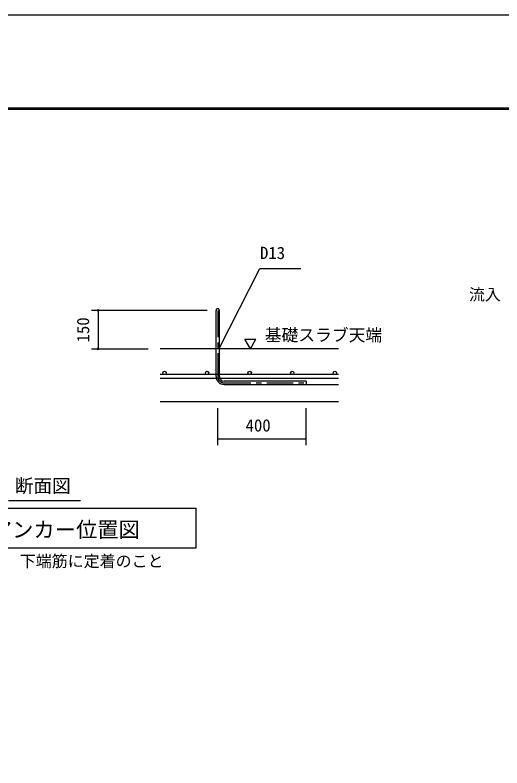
# Model space of a CAD drawing. Units: millimetres, scale not verified. Extents: x -14850 to 14850, y -10500 to 10500.
# Drawn here: x 1954 to 6527, y 3424 to 10500 of the extents above; entities that cross this region are included whole.
import ezdxf
from ezdxf.enums import TextEntityAlignment as Align

# ---------------------------------------------------------------- set-up
doc = ezdxf.new("R2010")
doc.units = ezdxf.units.MM
doc.header["$LTSCALE"] = 50
doc.linetypes.add('CHAIN1', pattern=[8, 5, -1, 1, -1])
for name, color, linetype, lineweight in [('0-3_文字', 5, 'Continuous', 25), ('0-4_1-F_HOJYO', 4, 'Continuous', 25), ('0-7_図面枠', 7, 'Continuous', 25), ('0-8_Axis_waku', 7, 'Continuous', 25)]:
    doc.layers.add(name, color=color, linetype=linetype, lineweight=lineweight)
doc.styles.add('ＭＳ ゴシック', font='')
doc.styles.get('ＭＳ ゴシック').set_extended_font_data('MS Gothic')

msp = doc.modelspace()

# ---------------------------------------------------------------- linework, layer by layer
at = {"layer": '0-3_文字', "color": 2}
for p, q in [((3757.69, 7724.18), (2673.26, 7724.18)), ((2733.26, 7724.18), (2733.26, 7364.15)), ((2673.26, 7364.15), (3203.56, 7364.15)), ((4990.66, 7364.15), (3316.33, 7364.15)), ((4990.66, 6864.15), (3316.33, 6864.15)), ((3857.34, 6458.35), (3857.34, 6806.22)), ((4688.71, 6458.35), (4688.71, 6806.22)), ((3857.34, 6518.35), (4688.71, 6518.35))]:
    msp.add_line(p, q, dxfattribs=at)
at = {"layer": '0-3_文字'}
for p, q in [((2733.26, 7722.18), (2727.61, 7722.18)), ((2733.26, 7728.18), (2728.8, 7728.18)), ((2737.72, 7728.18), (2733.26, 7728.18)), ((2738.91, 7722.18), (2733.26, 7722.18)), ((2733.26, 7362.15), (2727.61, 7362.15)), ((2733.26, 7368.15), (2728.8, 7368.15)), ((2737.72, 7368.15), (2733.26, 7368.15)), ((2738.91, 7362.15), (2733.26, 7362.15))]:
    msp.add_line(p, q, dxfattribs=at)
at = {"layer": '0-3_文字', "color": 3}
for p, q in [((3841.34, 7104.15), (3841.34, 7724.02)), ((3873.33, 7104.15), (3873.33, 7724.02)), ((4163.75, 7364.15), (4215.13, 7453.14)), ((4990.66, 7120.88), (3316.33, 7120.88)), ((3316.33, 7088.88), (4990.66, 7088.88)), ((4688.71, 7060.15), (3917.33, 7060.15)), ((3917.33, 7028.15), (4990.66, 7028.15)), ((4688.71, 7060.15), (4688.71, 7028.15)), ((1892.17, 5936.55), (2568.18, 5936.55)), ((454.62, 5866.76), (3654.62, 5866.76)), ((3654.62, 5491.76), (3654.62, 5866.76)), ((454.62, 5491.76), (3654.62, 5491.76))]:
    msp.add_line(p, q, dxfattribs=at)
at = {"layer": '0-3_文字', "color": 3, "linetype": 'CHAIN1'}
for p, q in [((3857.33, 7724.02), (3857.33, 7104.15)), ((3917.33, 7044.15), (4688.71, 7044.15))]:
    msp.add_line(p, q, dxfattribs=at)
at = {"layer": '0-3_文字', "color": 3}
for points in [[(3867.45, 7359.64), (4253.18, 8117.35), (4638.91, 8117.35)], [(4163.75, 7364.15), (4112.38, 7453.14), (4215.13, 7453.14)]]:
    msp.add_lwpolyline(points, dxfattribs=at)
at = {"layer": '0-3_文字'}
for points in [[(2733.26, 7730.18), (2732.51, 7730.13), (2731.77, 7729.99), (2731.05, 7729.76), (2730.37, 7729.44), (2729.73, 7729.03), (2729.15, 7728.55), (2728.63, 7728), (2728.19, 7727.39), (2727.83, 7726.73), (2727.55, 7726.03), (2727.36, 7725.3), (2727.27, 7724.56), (2727.26, 7724.18), (2733.26, 7724.18)], [(2727.26, 7724.18), (2727.31, 7723.43), (2727.45, 7722.69), (2727.68, 7721.97), (2728, 7721.29), (2728.4, 7720.65), (2728.88, 7720.07), (2729.43, 7719.56), (2730.04, 7719.11), (2730.7, 7718.75), (2731.4, 7718.47), (2732.13, 7718.29), (2732.88, 7718.19), (2733.26, 7718.18), (2733.26, 7724.18)], [(2739.26, 7724.18), (2739.21, 7724.93), (2739.07, 7725.67), (2738.84, 7726.39), (2738.52, 7727.07), (2738.11, 7727.71), (2737.63, 7728.29), (2737.08, 7728.8), (2736.47, 7729.24), (2735.81, 7729.61), (2735.11, 7729.89), (2734.38, 7730.07), (2733.63, 7730.17), (2733.26, 7730.18), (2733.26, 7724.18)], [(2733.26, 7718.18), (2734.01, 7718.23), (2734.75, 7718.37), (2735.47, 7718.6), (2736.15, 7718.92), (2736.78, 7719.32), (2737.37, 7719.8), (2737.88, 7720.35), (2738.32, 7720.96), (2738.69, 7721.62), (2738.96, 7722.32), (2739.15, 7723.05), (2739.25, 7723.8), (2739.26, 7724.18), (2733.26, 7724.18)], [(2733.26, 7370.15), (2732.51, 7370.11), (2731.77, 7369.96), (2731.05, 7369.73), (2730.37, 7369.41), (2729.73, 7369.01), (2729.15, 7368.53), (2728.63, 7367.98), (2728.19, 7367.37), (2727.83, 7366.71), (2727.55, 7366.01), (2727.36, 7365.28), (2727.27, 7364.53), (2727.26, 7364.15), (2733.26, 7364.15)], [(2727.26, 7364.15), (2727.31, 7363.4), (2727.45, 7362.66), (2727.68, 7361.94), (2728, 7361.26), (2728.4, 7360.63), (2728.88, 7360.05), (2729.43, 7359.53), (2730.04, 7359.09), (2730.7, 7358.72), (2731.4, 7358.45), (2732.13, 7358.26), (2732.88, 7358.16), (2733.26, 7358.15), (2733.26, 7364.15)], [(2739.26, 7364.15), (2739.21, 7364.91), (2739.07, 7365.65), (2738.84, 7366.36), (2738.52, 7367.04), (2738.11, 7367.68), (2737.63, 7368.26), (2737.08, 7368.78), (2736.47, 7369.22), (2735.81, 7369.58), (2735.11, 7369.86), (2734.38, 7370.05), (2733.63, 7370.14), (2733.26, 7370.15), (2733.26, 7364.15)], [(2733.26, 7358.15), (2734.01, 7358.2), (2734.75, 7358.34), (2735.47, 7358.57), (2736.15, 7358.9), (2736.78, 7359.3), (2737.37, 7359.78), (2737.88, 7360.33), (2738.32, 7360.94), (2738.69, 7361.6), (2738.96, 7362.3), (2739.15, 7363.03), (2739.25, 7363.78), (2739.26, 7364.15), (2733.26, 7364.15)]]:
    msp.add_lwpolyline(points, close=True, dxfattribs=at)
at = {"layer": '0-3_文字', "color": 3}
for centre in [(3357.33, 7136.88), (3757.33, 7136.88), (4157.33, 7136.88), (4557.33, 7136.88), (4957.33, 7136.88)]:
    msp.add_circle(centre, 16, dxfattribs=at)
for centre, radius, start, end in [((3857.33, 7724.18), 16, 359.4274, 180), ((3917.33, 7104.15), 76, 180, 270), ((3917.33, 7104.15), 44, 180, 270)]:
    msp.add_arc(centre, radius, start, end, dxfattribs=at)
at = {"layer": '0-3_文字', "color": 3, "linetype": 'CHAIN1'}
msp.add_arc((3917.33, 7104.15), 60, 180, 270, dxfattribs=at)
at = {"layer": '0-7_図面枠'}
msp.add_lwpolyline([(-14850, -10500), (14850, -10500), (14850, 10500), (-14850, 10500)], close=True, dxfattribs=at)
at = {"layer": '0-8_Axis_waku'}
for p, q in [((-12964, 9629), (14014, 9629)), ((-12963, 9628), (14013, 9628)), ((-12962, 9627), (14012, 9627)), ((-12961, 9626), (14011, 9626)), ((-12960, 9625), (14010, 9625)), ((-12959, 9624), (14009, 9624)), ((-12958, 9623), (14008, 9623)), ((-12957, 9622), (14007, 9622)), ((-12956, 9621), (14006, 9621)), ((-12955, 9620), (14005, 9620)), ((-12954, 9619), (14004, 9619)), ((-12953, 9618), (14003, 9618)), ((-12952, 9617), (14002, 9617)), ((-12951, 9616), (14001, 9616)), ((-12950, 9615), (14000, 9615))]:
    msp.add_line(p, q, dxfattribs=at)

# ---------------------------------------------------------------- texts
at = {"layer": '0-3_文字', "color": 4, "style": 'ＭＳ ゴシック'}
for s, height, p in [('D13', 115.5, (4254.44, 8171.94)), ('基礎スラブ天端', 115.5, (4299.07, 7400.53)), ('400', 115.5, (4118.88, 6551.42)), ('断面図', 128.4, (1951.61, 5973.03)), ('浮上防止具アンカー位置図', 146.6, (726.28, 5546.84)), ('下端筋に定着のこと', 110, (1998.03, 5280.28))]:
    msp.add_text(s, height=height, dxfattribs=at).set_placement(p, align=Align.BOTTOM_LEFT)
msp.add_text('150', height=115.5, rotation=90, dxfattribs=at).set_placement((2684.69, 7423.45), align=Align.BOTTOM_LEFT)
at = {"layer": '0-4_1-F_HOJYO', "style": 'ＭＳ ゴシック'}
msp.add_text('流入', height=110, dxfattribs=at).set_placement((6216.7, 7785.54), align=Align.BOTTOM_LEFT)

doc.saveas('drawing.dxf')
